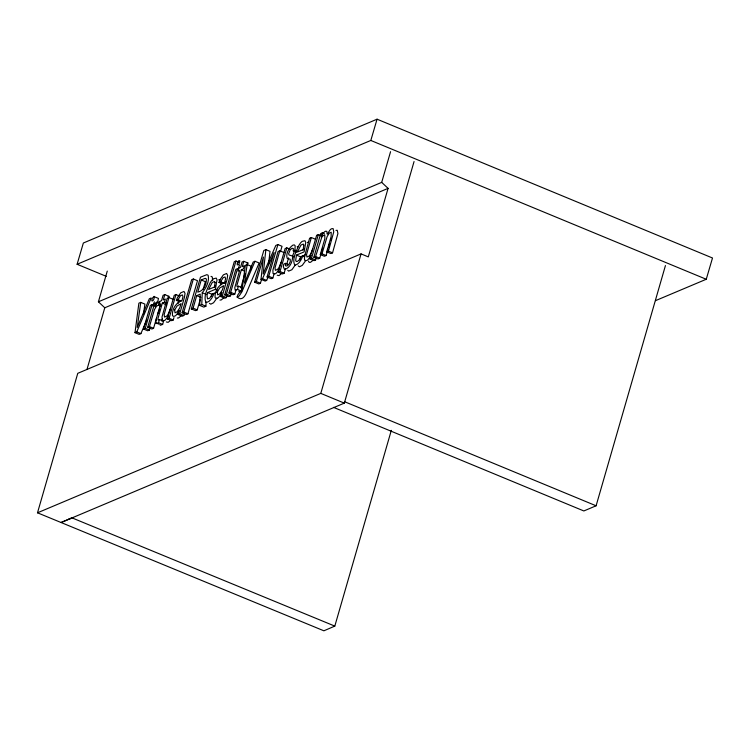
<?xml version="1.0" encoding="UTF-8"?>
<svg xmlns="http://www.w3.org/2000/svg" width="750" height="750" viewBox="0 0 750 750"><rect width="100%" height="100%" fill="white"/><g stroke="black" fill="none" stroke-linecap="round" stroke-linejoin="round"><path stroke-width="1.12" d="M191.316 308.916L193.097 308.166L196.716 295.622L200.231 294.141L199.678 305.391L201.769 304.509L202.256 292.744C206.091 288.075 209.588 281.409 208.144 275.25L206.859 274.659L200.466 277.209L191.316 308.916L195.45 310.631L197.231 309.881L200.316 299.222M199.678 305.391L203.812 307.106L205.903 306.225L206.081 301.95M162.019 321.291L162.384 319.031M212.691 280.425L212.287 276.956L211.003 276.366M159.834 324.516L160.341 325.266L162.637 324.441L163.575 321.216L159.431 319.5L158.503 322.734L156.206 323.55L155.691 322.809L156.478 318.197M221.034 284.822L221.222 283.003M268.022 277.294L266.644 280.425L265.134 281.062L261 279.347L263.428 257.053L256.303 281.522L254.644 282.225L263.794 250.509L265.866 249.637L270 251.353L268.584 264.122M265.866 249.637L263.166 274.022L275.812 245.447L277.884 244.575L282.019 246.291L280.444 251.756M146.756 319.847L140.897 333.628L139.134 334.369L135 332.662L138.881 303.169L140.756 302.381L144.891 304.097L143.456 314.363M285.506 263.363L285.497 265.791L286.95 266.016L288.947 264.356L290.325 261.544L290.203 259.247L287.109 258.225C285.684 253.425 288.984 247.697 292.997 245.072L294.356 244.922L295.172 245.85L294.928 250.209L293.269 250.903L293.344 248.559L292.022 248.259L290.156 249.881L288.619 253.706L289.031 254.991L292.116 255.909L292.641 256.819C292.444 261.797 289.847 268.35 284.484 269.419L283.35 266.719L283.772 264.094L285.506 263.363L288.609 264.647M140.756 302.381L137.241 327.488L149.316 298.772L151.181 297.984L136.762 331.913L135 332.662M247.153 264.572L244.434 283.106L253.181 262.031L254.991 261.272L259.125 262.978L247.697 289.884C246.15 293.944 242.691 302.344 237.131 297.019C237.544 293.119 241.941 291.666 242.428 287.391L245.325 265.341L247.153 264.572L251.297 266.288L250.781 269.756M211.35 296.428L211.856 294.234L216.656 292.219M299.859 260.006L300.591 256.837L305.381 254.812M391.312 430.359L334.809 626.109L323.888 630.806L37.5 512.803L77.766 373.322L361.059 253.894L368.297 256.894L388.078 188.362L381.703 182.372L390.562 151.678M86.944 369.572L104.784 307.781L98.409 301.791L107.269 271.097M150.028 327.891L149.409 330.038L147.684 330.769L143.55 329.053L150.384 305.363L152.109 304.641L154.181 305.494M143.55 329.053L145.275 328.331L152.109 304.641M147.713 327.3L154.547 303.609L156.169 302.925L155.062 306.769L156.9 303.394L159.534 301.434L158.447 305.194L156.525 306.15L154.472 309.591L149.428 326.578L147.713 327.3L151.847 329.016L153.572 328.284L160.622 303.825L159.141 304.453L160.05 301.294L161.541 300.666L163.078 295.322L164.803 294.6L168.938 296.306L168.328 298.444M166.5 303.084L164.428 302.222L162.347 303.103L157.922 318.694L158.119 319.978L159.431 319.5M164.803 294.6L163.266 299.934L165.347 299.062L164.428 302.222M173.062 299.259L168.928 297.553L164.147 314.587L164.522 317.081L166.819 316.041L168.103 314.278L170.269 309.066M168.872 313.791L174.234 295.312L175.959 294.581L179.062 295.866M173.953 317.587L173.259 319.988L171.638 320.672L167.503 318.956C170.466 309.047 167.006 320.438 163.997 320.625L162.188 320.231L162.019 316.978L167.203 298.275L168.928 297.553M167.503 318.956L169.125 318.272L175.959 294.581M177.984 303.628L178.837 300.666M178.059 314.503C181.153 304.247 177.581 315.816 174.516 316.191L173.194 316.331L172.453 315.384C171.994 309.056 175.941 302.709 181.997 300.591L182.972 296.719L182.4 294.928L180.516 295.678L178.022 299.719L176.363 300.413L177.487 297.516L180.75 292.819L183.994 291.459L185.034 293.381L184.388 297.553L179.691 313.819L178.059 314.503L182.194 316.219L183.834 315.534L184.462 313.359M182.081 312.816L191.634 279.722L193.359 278.991L197.494 280.706L187.941 313.8L186.216 314.522L182.081 312.816L183.806 312.084L187.941 313.8M183.806 312.084L193.359 278.991M201.234 279.975L197.728 292.125C203.672 291.028 206.438 284.672 206.381 279.216L205.791 278.409L204.675 278.522L201.234 279.975L205.369 281.691L203.1 289.566M207.722 292.528L207 295.697L207.525 298.884L209.672 298.209L212.4 294.084L214.097 293.372C212.587 296.906 210.694 301.359 206.644 302.475L205.875 302.259C203.278 296.006 207.516 288.703 210.084 282.919A10.322 3.431 -67.5 0 1 213.441 278.775L216.234 278.1L217.031 279.825L215.391 289.294L207.722 292.528L211.856 294.234M220.688 296.541C223.781 286.275 220.2 297.844 217.144 298.219L215.812 298.359L215.081 297.413C214.622 291.084 218.559 284.747 224.625 282.619L225.6 278.756L225.028 276.956L223.134 277.706L220.65 281.747L218.991 282.45L220.106 279.553L223.378 274.847L226.622 273.488L227.662 275.409L227.016 279.591L222.319 295.847L220.688 296.541L224.822 298.247L226.453 297.562L227.081 295.397M231.206 293.625L230.569 295.828L228.844 296.55L224.709 294.844L234.262 261.75L235.978 261.019L239.081 262.303M224.709 294.844L226.434 294.113L235.978 261.019M228.966 293.044L235.8 269.363L237.525 268.631L230.691 292.322L228.966 293.044L233.1 294.759L234.825 294.028L236.072 289.725M238.209 269.353L239.484 264.938M243.797 261.3L242.25 266.644L244.331 265.763L243.422 268.931L241.341 269.803L236.906 285.403L237.112 286.688L238.425 286.2L242.559 287.916L241.631 291.15L237.487 289.434L235.191 290.259L234.778 287.756L239.616 270.534L238.125 271.153L239.044 267.994L240.525 267.366L242.072 262.022L243.797 261.3L247.931 263.016L247.312 265.144M237.487 289.434L238.425 286.2M244.847 273.703L241.05 287.109L241.247 288.394L242.559 287.916M254.644 282.225L258.778 283.931L260.447 283.238L261.403 279.9M274.125 273.619L272.869 277.997L271.2 278.7L267.066 276.984L274.116 252.553L262.5 278.719L261 279.347M267.066 276.984L268.725 276.281L277.884 244.575M283.931 252.525L279.797 250.809L275.016 267.844L275.381 270.347L277.678 269.306L278.972 267.544L281.137 262.331M279.741 267.047L285.103 248.578L286.828 247.847L289.931 249.131M285.394 268.884L284.128 273.253L282.506 273.938L278.363 272.222C281.4 262.238 277.847 273.75 274.866 273.891L273.056 273.497L272.887 270.244L278.072 251.541L279.797 250.809M278.363 272.222L279.994 271.537L286.828 247.847M286.819 263.925L288.562 257.878M302.822 255.966C301.312 259.5 299.419 263.962 295.369 265.069L294.6 264.862C292.003 258.6 296.241 251.297 298.809 245.522A10.322 3.431 -67.5 0 1 302.175 241.369L304.959 240.694L305.756 242.419L304.116 251.888L296.447 255.122L295.688 260.381L296.25 261.478L297.394 261.441L299.4 259.734L301.125 256.688L302.822 255.966L304.894 256.819M315.459 239.231L311.325 237.525L306.544 254.559L306.919 257.053L309.216 256.012L310.5 254.259L312.666 249.037M311.269 253.763L316.631 235.284L318.356 234.553L320.428 235.416M316.35 257.559L315.656 259.959L314.034 260.644L309.9 258.928C312.928 248.944 309.375 260.456 306.394 260.597L304.584 260.203L304.416 256.95L309.6 238.247L311.325 237.525M309.9 258.928L311.522 258.244L318.356 234.553M321.234 252.994L319.725 258.244L318 258.975L313.856 257.259L320.7 233.569L322.322 232.884L324.394 233.747M322.322 232.884C319.331 243.141 322.931 230.241 326.381 231.234L326.991 231.75C326.766 238.425 328.912 229.088 331.847 228.675L333.122 228.6L333.769 231.872L328.425 251.119L326.7 251.85L331.116 236.55L331.219 232.238L329.278 233.1L327.113 236.634L322.003 253.828L320.278 254.55L324.825 238.8L324.788 234.928L322.875 235.809L321.722 237.394L315.581 256.537L313.856 257.259M321.844 250.894L322.753 247.744M320.278 254.55L324.413 256.266L326.137 255.544L327.984 249.15M328.594 247.022L329.522 243.834M326.7 251.85L330.834 253.556L332.559 252.834L337.903 233.578L337.256 230.316L335.981 230.391M37.5 512.803L320.794 393.384L361.059 253.894M334.809 626.109L71.953 517.847L61.031 522.544L344.325 403.125L414.056 161.541M333.544 407.372L583.847 510.956L596.1 505.791L665.438 265.575M106.322 276.356L77.109 264.272L83.353 243.009L377.062 119.194L712.5 258L706.256 279.262L655.5 300.656M77.109 264.272L370.819 140.456L377.062 119.194M157.8 313.631L159.6 309.319M330.712 239.878L331.256 238.341M152.616 306.056L154.425 301.819M254.991 261.272L241.847 291.947L239.203 295.95L237.131 297.019M224.784 283.463L225.497 281.831M214.219 287.55L215.062 285.938M302.944 250.144L303.788 248.541M295.181 265.144L291.881 269.747L288.619 271.134L287.747 270.253M294.291 251.597L292.753 255.422L293.803 256.959M216.956 298.069L213.534 302.775L210.787 304.181L209.466 303.319M305.681 260.663L302.259 265.369L299.513 266.784L298.191 265.912M181.05 315.863L178.659 317.906L177.328 318.047M223.669 297.9L221.278 299.934L219.956 300.075M170.503 320.428L168.141 322.341L166.331 321.947M281.372 273.684L279 275.606L277.191 275.212M312.9 260.4L310.538 262.312L309.141 262.378L308.484 261.122M241.106 291.488L239.325 291.966L238.819 291.225M68.634 519.338L72.028 517.875M98.409 301.791L381.703 182.372M104.784 307.781L388.078 188.362M168.084 296.672L168.938 296.306M247.069 263.372L247.931 263.016M307.406 242.438L308.363 242.203M218.681 279.844L220.369 279.816M297.131 246.788L298.491 246.637M154.116 296.344L152.306 298.256L151.791 300.787C153.244 301.884 154.462 298.041 154.312 296.719L158.456 298.434L157.931 300.966L156.122 302.887M370.819 140.456L706.256 279.262M328.425 251.119L332.559 252.834M322.003 253.828L326.137 255.544M315.581 256.537L319.725 258.244M294.928 250.209L297 251.062M311.522 258.244L315.656 259.959M293.269 250.903L296.372 252.188M296.447 255.122L300.591 256.837M279.994 271.537L284.128 273.253M268.725 276.281L272.869 277.997M241.341 269.803L244.444 271.088M262.5 278.719L266.644 280.425M256.303 281.522L260.447 283.238M220.65 281.747L223.753 283.031M218.991 282.45L222.094 283.734M230.691 292.322L234.825 294.028M215.391 289.294L217.463 290.147M226.434 294.113L230.569 295.828M222.319 295.847L226.453 297.562M202.256 292.744L206.391 294.459M196.716 295.622L200.859 297.328M201.769 304.509L205.903 306.225M178.022 299.719L181.125 301.003M176.363 300.413L179.475 301.697M193.097 308.166L197.231 309.881M162.347 303.103L166.491 304.819M159.141 304.453L161.213 305.316M179.691 313.819L183.834 315.534M158.447 305.194L160.519 306.047M169.125 318.272L173.259 319.988M158.503 322.734L162.637 324.441M155.691 322.809L158.794 324.094M344.719 401.766L596.1 505.791M320.794 393.384L344.325 403.125M149.428 326.578L153.572 328.284M145.275 328.331L149.409 330.038M136.762 331.913L140.897 333.628M215.062 282.488L214.481 286.997L208.603 289.472L212.259 282.45L214.556 281.484L215.062 282.488M303.788 245.081L303.206 249.591L297.328 252.066L300.984 245.044L303.281 244.078L303.788 245.081M174.684 310.022L175.003 312.853L177.159 311.794L179.681 307.959L181.125 303.619L177.047 306.009L174.684 310.022M217.303 292.059L217.631 294.881L219.787 293.822L222.309 289.988L223.744 285.656L219.666 288.038L217.303 292.059M237.375 263.212L237.206 264.778C238.659 265.875 239.878 262.041 239.738 260.719L238.697 260.691L237.375 263.212"/></g></svg>
